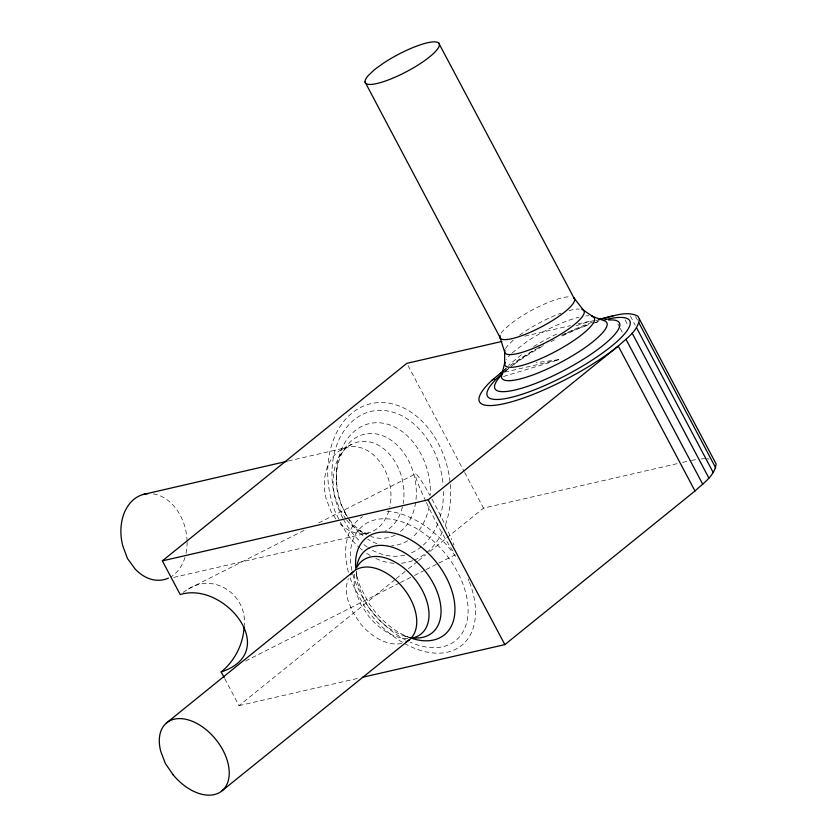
<?xml version="1.0" encoding="UTF-8"?>
<svg xmlns="http://www.w3.org/2000/svg" width="837" height="837" viewBox="0 0 837 837"><rect width="100%" height="100%" fill="white"/><g stroke="black" fill="none" stroke-linecap="round" stroke-linejoin="round"><path stroke-width="0.63" stroke-dasharray="4.18 3.14" d="M336.244 479.978L336.359 477.32M336.62 471.911L336.798 467.841M339.456 456.353L343.452 450.505M511.302 353.737L508.687 356.384A50.565 11.551 -27.9 0 0 506.259 359.491M513.248 340.199L508.237 344.938A44.759 10.222 -27.9 0 0 505.182 349.322M512.171 352.858L527.519 341.172A50.565 11.551 -27.9 0 1 579.037 317.171M503.853 372.36L508.477 368.583M504.993 371.607L508.477 368.678M224.755 678.671L239.037 705.643L395.252 579.424M396.267 578.608L407.431 569.589M408.446 568.773L417.569 561.397M418.584 560.581L425.688 554.837M429.747 551.562L483.514 508.122L677.572 463.562M521.441 354.742L510.308 363.739A59.385 13.559 -27.9 0 0 508.551 365.424M504.261 370.132L506.301 368.542M505.851 370.676L508.917 368.28M511.093 366.48L518.239 360.904A70.392 16.07 -27.9 0 1 535.335 349.678M519.599 335.135L524.904 331.473A44.759 10.222 -27.9 0 1 561.052 313.164M183.041 592.376L188.356 588.986L305.986 529.392M341.988 449.375L351.833 444.238M318.792 522.895L415.455 473.92A45.072 3.442 63.1 0 1 430.092 495.682M245.565 661.031L399.291 583.138M400.452 582.552L413.269 576.055M414.43 575.469L424.914 570.154M426.075 569.568L437.72 563.667M438.891 563.071L455.192 554.816M188.356 588.986C214.774 572.299 247.354 595.494 244.247 625.48M595.055 322.611L598.256 321.607A80.551 18.393 -27.9 0 0 595.881 322.35M503.497 376.514L559.189 359.628L536.193 362.641M524.768 336.171L570.415 325.666M578.022 323.909L591.968 320.697M288.242 461.009L346.769 447.492M504.648 372.141L559.189 359.628M173.74 577.384L368.552 532.887M682.647 462.401L690.253 460.653M239.037 705.643L357.315 678.483M691.477 460.423L696.374 459.523M701.165 458.917L704.681 458.686M363.499 533.724L368.489 533.87M706.909 458.749L709.023 459.011M404.48 635.953L407.703 636.999M358.215 529.915L364.65 533.608M349.27 519.484L353.371 524.558A53.024 39.255 77.1 0 0 366.669 534.686M346.037 519.181L340.272 510.549L335.02 496.948A46.924 34.746 77.1 0 1 366.46 441.434A46.924 34.746 77.1 0 1 403.152 503.56M346.769 520.091L348.234 521.901A46.924 34.746 77.1 0 0 368.081 533.608M335.815 518.867L331.117 511.658L326.2 498.883A44.079 32.633 77.1 0 1 356.51 446.822A44.079 32.633 77.1 0 1 389.812 507.002M400.452 531.537A53.024 39.255 77.1 0 0 410.601 465.006A53.024 39.255 77.1 0 0 359.314 435.92A53.024 39.255 77.1 0 0 338.441 496.362L340.994 504.376L347.292 516.544M344.384 511.721L347.125 516.586M347.721 517.58L350.724 522.57A62.273 46.108 77.1 0 0 362.829 535.617M343.275 519.212L348.998 528.702A73.813 54.646 77.1 0 0 359.46 540.796M340.397 522.372L346.549 533.023A81.367 60.243 77.1 0 0 359.471 547.628M635.639 316.658L637.459 320.111M630.334 315.988L635.21 325.195M625.134 319.901L627.572 324.505M617.79 323.783L619.61 327.236M620.217 328.386L622.655 332.99M408.058 365.623L464.043 471.346M464.65 472.497L483.514 508.122M338.765 519.003L334.957 511.145A81.367 60.243 77.1 0 1 370.456 403.769A81.367 60.243 77.1 0 1 450.149 483.221M364.032 599.616L358.226 585.168A53.024 33.522 51.1 0 1 356.426 571.315M345.922 514.588L341.904 505.904A62.273 46.108 77.1 0 1 372.863 422.978A62.273 46.108 77.1 0 1 430.396 494.834M342.751 518.072L338.504 508.875A73.813 54.646 77.1 0 1 371.293 411.333A73.813 54.646 77.1 0 1 443.129 485.198M356.154 571.713L356.813 578.074M452.984 551.049A45.072 3.442 63.1 0 1 426.232 502.169M425.761 501.164A45.072 3.442 63.1 0 1 415.434 473.941M431.976 499.134A45.072 3.442 63.1 0 1 451.739 539.624M453.089 542.878A45.072 3.442 63.1 0 1 453.926 544.992M536.36 349.06A70.392 16.07 -27.9 0 1 543.715 344.813M564.368 334.298A70.392 16.07 -27.9 0 1 590.671 323.971M593.004 323.26A70.392 16.07 -27.9 0 1 599.585 321.523M514.033 364.283A80.551 18.393 -27.9 0 1 544.406 345.2M551.081 341.601A80.551 18.393 -27.9 0 1 554.45 339.853M562.328 335.951A80.551 18.393 -27.9 0 1 588.421 324.892M569.045 310.611A44.759 10.222 -27.9 0 1 579.173 308.999M501.217 333.126A42.038 9.594 -27.9 0 1 503.236 330.542L509.723 324.589L518.898 317.893A42.038 9.594 -27.9 0 1 569.861 296.79M585.963 315.915A50.565 11.551 -27.9 0 1 588.829 315.779M504 370.634A59.385 13.559 -27.9 0 1 506.249 367.841M533.692 346.591A59.385 13.559 -27.9 0 1 558.331 333.241M576.327 325.677A59.385 13.559 -27.9 0 1 594.699 320.602M595.756 320.456A59.385 13.559 -27.9 0 1 599.323 320.163M510.34 365.445A90.155 20.59 -27.9 0 1 535.565 349.217M561.564 335.334A90.155 20.59 -27.9 0 1 592.606 322.078M401.676 643.454A44.079 27.872 51.1 0 1 360.328 623.555L352.733 612.129L347.92 600.119A44.079 27.872 51.1 0 1 348.37 578.744M469.526 582.207A81.367 51.455 51.1 0 1 463.332 644.019A81.367 51.455 51.1 0 1 403.58 642.973M402.461 642.324A81.367 51.455 51.1 0 1 363.718 605.141L352.136 583.253A81.367 51.455 51.1 0 1 349.887 577.049M348.422 572.11A81.367 51.455 51.1 0 1 362.578 516.575M386.987 511.166A81.367 51.455 51.1 0 1 457.441 559.064M468.134 578.744A81.367 51.455 51.1 0 1 469.044 580.972M410.904 638.035A62.273 39.381 51.1 0 1 369.358 604L360.538 587.333A62.273 39.381 51.1 0 1 356.374 572.78M351.917 570.415A73.813 46.663 51.1 0 1 399.678 521.127A73.813 46.663 51.1 0 1 467.862 604.963A73.813 46.663 51.1 0 1 410.287 642.188M405.935 640.106A73.813 46.663 51.1 0 1 366.69 604.105M352.827 574.161A73.813 46.663 51.1 0 0 356.185 584.278L360.914 594.27L368.134 606.605L373.156 613.364A53.024 33.522 51.1 0 0 410.967 637.532M407.891 638.443A46.924 29.672 51.1 0 1 368.95 616.649L360.862 604.492L355.735 591.696A46.924 29.672 51.1 0 1 354.721 573.9M388.849 510.706A44.079 32.633 77.1 0 1 338.608 522.319M402.44 506.929A46.924 34.746 77.1 0 1 385.219 531.15M404.731 555.109A73.813 54.646 77.1 0 1 368.353 547.796M367.328 547.116A73.813 54.646 77.1 0 1 363.321 544.144M443.432 491.549A73.813 54.646 77.1 0 1 439.77 518.113M437.835 523.564A73.813 54.646 77.1 0 1 423.02 545.347M421.304 546.802A73.813 54.646 77.1 0 1 409.419 553.655M376.912 543.611A62.273 46.108 77.1 0 1 367.694 539.101M429.13 506.479A62.273 46.108 77.1 0 1 411.752 537.867M407.671 540.744A62.273 46.108 77.1 0 1 391.622 545.787M393.965 563.28A81.367 60.243 77.1 0 1 373.626 557.411M370.278 555.569A81.367 60.243 77.1 0 1 365.246 552.263M362.327 550.035A81.367 60.243 77.1 0 1 360.412 548.455M450.264 484.487A81.367 60.243 77.1 0 1 444.478 527.352M442.47 531.924A81.367 60.243 77.1 0 1 413.781 560.277M412.672 560.706A81.367 60.243 77.1 0 1 399.95 563.322M395.158 535.01A53.024 39.255 77.1 0 1 370.781 536.423M153.37 493.903A43.827 32.444 77.1 0 1 187.07 540.733M187.101 541.853A43.827 32.444 77.1 0 1 185.96 553.675M185.008 557.358A43.827 32.444 77.1 0 1 170.497 577.049"/><path stroke-width="1.26" d="M504.638 364.325L504.659 351.969L499.877 337.144M244.122 626.767C243.243 644.124 234.737 661.031 221.177 671.933L224.159 677.551M221.177 671.933C281.724 652.096 224.609 580.669 180.217 594.563L162.368 560.853L428.178 499.815L618.261 346.068C626.348 338.389 638.045 331.013 639.374 319.002M362.4 677.321L504.847 644.616L694.992 490.984C703.08 483.305 714.777 475.929 716.106 463.918L637.867 316.145C625.417 309.868 611 317.547 598.309 319.242M501.802 374.641L504.899 362.17A50.565 11.551 -27.9 0 0 555.015 351.749A50.565 11.551 -27.9 0 0 591.811 316.156L603.864 320.602A59.385 13.559 -27.9 0 1 556.532 364.545A59.385 13.559 -27.9 0 1 503.403 371.502M694.992 490.984L618.261 346.068A90.155 20.59 -27.9 0 1 509.67 402.325A90.155 20.59 -27.9 0 1 492.355 379.893L503.246 370.927M502.849 373.197L498.852 376.556A80.551 18.393 -27.9 0 0 516.942 395.859A80.551 18.393 -27.9 0 0 615.572 342.793A80.551 18.393 -27.9 0 0 603.927 320.016M162.368 560.853L406.845 363.331L501.938 341.433M166.406 723.042L353.57 571.514M222.14 790.703L409.617 639.552M500.191 373.312L500.85 373.02M492.355 379.893L494.824 379.14M143.169 494.489L286.965 461.302M593.747 317.15L583.515 310.224L573.941 297.93A42.038 9.594 -27.9 0 1 538.819 328.209A42.038 9.594 -27.9 0 1 500.087 335.344M638.913 322.852L715.645 467.778M636.486 327.612L713.218 472.539M632.165 333.168L708.887 478.084M626.034 339.372L702.766 484.288M438.693 42.99A41.798 9.542 -27.9 0 1 397.931 75.916A41.798 9.542 -27.9 0 1 368.385 75.414L374.652 69.481L383.953 62.838A41.798 9.542 -27.9 0 1 438.693 42.99L574.642 299.259M428.178 499.815L504.847 644.616M365.037 81.984L500.578 338.472M600.056 319.514A90.155 20.59 -27.9 0 1 613.521 315.737M608.625 320.037A70.392 16.07 -27.9 0 1 600.296 347.564A70.392 16.07 -27.9 0 1 518.752 389.059A70.392 16.07 -27.9 0 1 502.43 374.087M581.809 309.334A44.759 10.222 -27.9 0 1 549.239 340.837A44.759 10.222 -27.9 0 1 504.889 350.065M350.588 574.747A44.079 27.872 51.1 0 1 402.859 587.501A44.079 27.872 51.1 0 1 405.945 641.948M356.698 567.496A53.024 33.522 51.1 0 1 396.958 548.894A53.024 33.522 51.1 0 1 440.21 602.483A53.024 33.522 51.1 0 1 413.488 637.857M355.882 569.275A62.273 39.381 51.1 0 1 399.239 534.665A62.273 39.381 51.1 0 1 454.543 602.786A62.273 39.381 51.1 0 1 412.003 638.411M357.284 566.722A46.924 29.672 51.1 0 1 415.372 579.706A46.924 29.672 51.1 0 1 412.965 637.836M168.425 578.105A43.827 32.444 77.1 0 1 135.05 568.898L127.412 558.436L122.704 545.598A43.827 32.444 77.1 0 1 148.201 493.663M173.133 774.8L165.37 763.511L160.788 751.49A43.827 27.715 51.1 0 1 195 722.488A43.827 27.715 51.1 0 1 227.308 783.505A43.827 27.715 51.1 0 1 173.133 774.8"/></g></svg>
